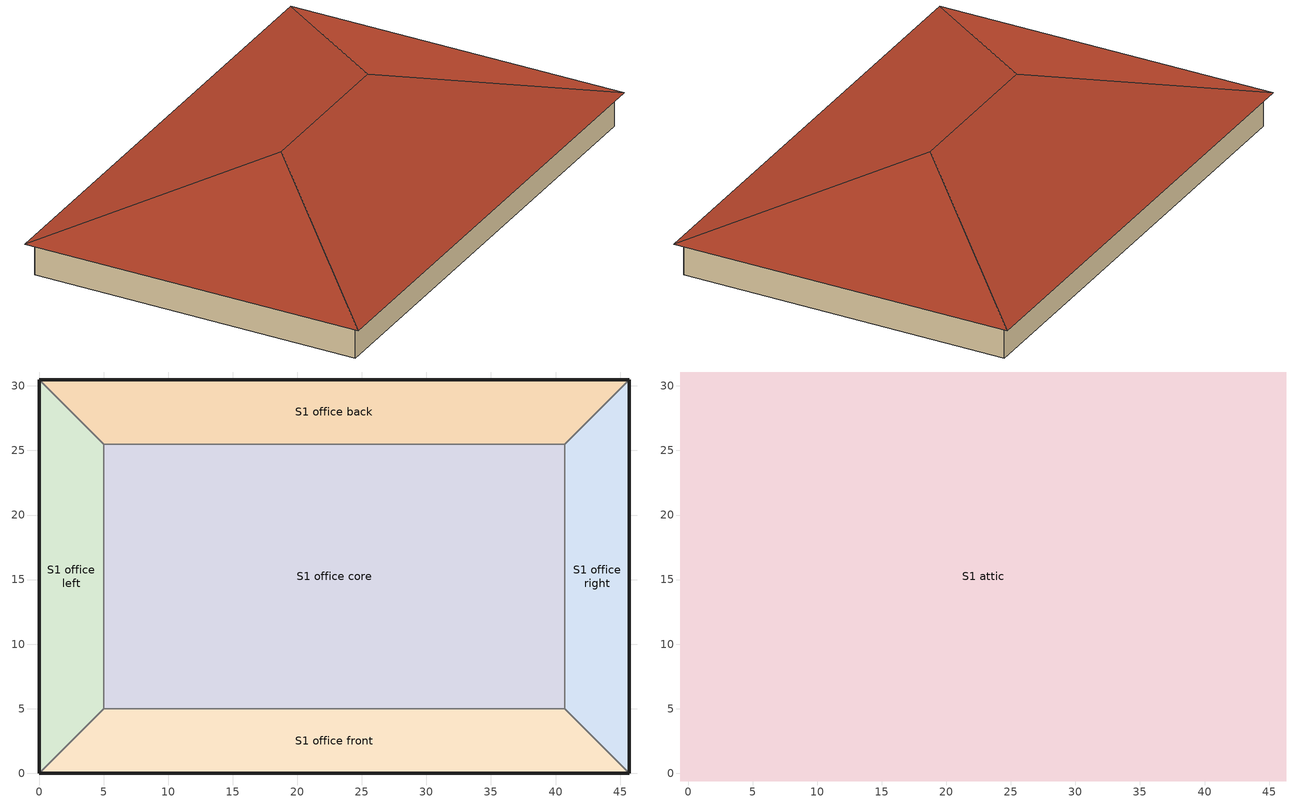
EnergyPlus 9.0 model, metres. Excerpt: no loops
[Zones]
S1 office back
 floor ground (office ext floor SO25A_ext-slab): 5,25.48 0,30.48 45.72,30.48 40.72,25.48 z0
 wall outside (office ext wall SO25A_Mass Non-res Ext Wall): 45.72,30.48 0,30.48 z0:3.05
 wall to S1 office core (office int wall SO25A_int-walls Reversed): 5,25.48 40.72,25.48 z0:3.05
 wall to S1 office left (office int wall SO25A_int-walls): 0,30.48 5,25.48 z0:3.05
 wall to S1 office right (office int wall SO25A_int-walls): 40.72,25.48 45.72,30.48 z0:3.05
S1 office core
 floor ground (office ext floor SO25A_ext-slab): 5,5 5,25.48 40.72,25.48 40.72,5 z0
 wall to S1 office front (office int wall SO25A_int-walls): 5,5 40.72,5 z0:3.05
 wall to S1 office left (office int wall SO25A_int-walls Reversed): 5,25.48 5,5 z0:3.05
 wall to S1 office right (office int wall SO25A_int-walls): 40.72,5 40.72,25.48 z0:3.05
S1 office front
 floor ground (office ext floor SO25A_ext-slab): 0,0 5,5 40.72,5 45.72,0 z0
 wall outside (office ext wall SO25A_Mass Non-res Ext Wall): 0,0 45.72,0 z0:3.05
 wall to S1 office left (office int wall SO25A_int-walls Reversed): 5,5 0,0 z0:3.05
 wall to S1 office right (office int wall SO25A_int-walls Reversed): 45.72,0 40.72,5 z0:3.05
S1 office left
 floor ground (office ext floor SO25A_ext-slab): 0,0 0,30.48 5,25.48 5,5 z0
 wall outside (office ext wall SO25A_Mass Non-res Ext Wall): 0,30.48 0,0 z0:3.05
S1 office right
 floor ground (office ext floor SO25A_ext-slab): 40.72,5 40.72,25.48 45.72,30.48 45.72,0 z0
 wall outside (office ext wall SO25A_Mass Non-res Ext Wall): 45.72,0 45.72,30.48 z0:3.05
S1 attic
 floor ground (office ext floor SO25A_ext-slab): -0.6,31.08 46.32,31.08 45.72,30.48 0,30.48 z3.05; 46.32,-0.6 -0.6,-0.6 0,0 45.72,0 z3.05; -0.6,-0.6 -0.6,31.08 0,30.48 0,0 z3.05; 46.32,31.08 46.32,-0.6 45.72,0 45.72,30.48 z3.05
 floor to S1 office back (office ceiling SO25A_DropCeiling): 0,30.48 45.72,30.48 40.72,25.48 5,25.48 z3.05
 floor to S1 office core (office ceiling SO25A_DropCeiling): 5,5 5,25.48 40.72,25.48 40.72,5 z3.05
 floor to S1 office front (office ceiling SO25A_DropCeiling): 45.72,0 0,0 5,5 40.72,5 z3.05
 floor to S1 office left (office ceiling SO25A_DropCeiling): 0,0 0,30.48 5,25.48 5,5 z3.05
 floor to S1 office right (office ceiling SO25A_DropCeiling): 45.72,30.48 45.72,0 40.72,5 40.72,25.48 z3.05
 roof outside (office roof SO25A_Attic Non-res Roof): -0.6,31.08,3.05 15.24,15.24,8.33 30.48,15.24,8.33 46.32,31.08,3.05; 46.32,-0.6,3.05 30.48,15.24,8.33 15.24,15.24,8.33 -0.6,-0.6,3.05; -0.6,-0.6,3.05 15.24,15.24,8.33 -0.6,31.08,3.05; 46.32,31.08,3.05 30.48,15.24,8.33 46.32,-0.6,3.05
[Building]
Building 1: North Axis=0; Terrain=city; Solar Distribution=FullInteriorAndExterior; Maximum Number of Warmup Days=50
[Site:Location]
Pittsburgh International Ap_PA_USA Design_Conditions: Latitude=40.5; Longitude=-80.23; Time Zone=-5; Elevation=350
[SizingPeriod:DesignDay] Month=7; Day of Month=21; Day Type=SummerDesignDay; Daily DryBulb Temperature Range=10.3; DryBulb Temperature Range Modifier Type=DefaultMultipliers; Barometric Pressure=97190; Wind Speed=4.5; Wind Direction=220; Rain Indicator=No; Snow Indicator=No; Daylight Saving Time Indicator=No; Solar Model Indicator=ASHRAETau; ASHRAE Clear Sky Optical Depth for Beam Irradiance taub=0.479; ASHRAE Clear Sky Optical Depth for Diffuse Irradiance taud=1.937
Name | Maximum DryBulb Temperature | Humidity Condition Type | Wetbulb or DewPoint at Maximum DryBulb | Enthalpy at Maximum DryBulb
Pittsburgh International Ap Ann Clg .4% Condns DB=>MWB | 31.9 | Wetbulb | 22.5
Pittsburgh International Ap Ann Clg .4% Condns DP=>MDB | 26.6 | Dewpoint | 22.3
Pittsburgh International Ap Ann Clg .4% Condns Enth=>MDB | 29.5 | Enthalpy |  | 73600
Pittsburgh International Ap Ann Clg .4% Condns WB=>MDB | 29.3 | Wetbulb | 24
[Site:GroundTemperature:BuildingSurface]
19.527, 19.502, 19.536, 19.598, 20.002, 21.64, 22.225, 22.375, 21.449, 20.121, 19.802, 19.633
[Site:WaterMainsTemperature]
Calculation Method=CORRELATION; Annual Average Outdoor Air Temperature=9.69; Maximum Difference In Monthly Average Outdoor Air Temperatures=28.1
[Material] Thermal Absorptance=0.9
Name | Roughness | Thickness | Conductivity | Density | Specific Heat | Solar Absorptance | Visible Absorptance
office ext floor 1 SO25A_HW CONCRETE | Rough | 0.283832 | 1.311 | 2240 | 836.8 | 0.7 | 0.7
SO25A_1/2IN Gypsum | Smooth | 0.01016 | 0.24 | 784.9 | 830 | 0.92 | 0.92
SO25A_1/2IN Gypsum 1; SO25A_1/2IN Gypsum 2 | Smooth | 0.0127 | 0.16 | 784.9 | 830 | 0.92 | 0.92
SO25A_1IN Stucco | Smooth | 0.02024 | 1.0377 | 1858 | 837 | 0.92 | 0.92
SO25A_8IN CONCRETE HW | Rough | 0.16256 | 1.9665 | 2240 | 836.8 | 0.7 | 0.7
SO25A_Mass NonRes Wall Insulation | MediumRough | 0.0525492 | 0.0735 | 265 | 836.8 | 0.7 | 0.7
SO25A_Metal Decking | MediumSmooth | 0.0015 | 45.006 | 7680 | 418.4 | 0.7 | 0.3
SO25A_Roof Membrane | VeryRough | 0.0095 | 0.16 | 1121.29 | 1460 | 0.7 | 0.7
SO25A_Std AC02 | MediumSmooth | 0.0127 | 0.057 | 288 | 1339 | 0.7 | 0.2
Std Wood 6inch Furnishings | MediumSmooth | 0.15 | 0.12 | 540 | 1210 | 0.7 | 0.7
[Material:NoMass]
SO25A_CP02 CARPET PAD: Roughness=VeryRough; Thermal Resistance=0.2165; Thermal Absorptance=0.9; Solar Absorptance=0.7; Visible Absorptance=0.8
[Construction]
int furnishing interior furnishing: Std Wood 6inch Furnishings
office ceiling SO25A_DropCeiling: SO25A_Std AC02
office ext floor SO25A_ext-slab: office ext floor 1 SO25A_HW CONCRETE, SO25A_CP02 CARPET PAD
office ext wall SO25A_Mass Non-res Ext Wall: SO25A_1IN Stucco, SO25A_8IN CONCRETE HW, SO25A_Mass NonRes Wall Insulation, SO25A_1/2IN Gypsum
office int wall SO25A_int-walls: SO25A_1/2IN Gypsum 1, SO25A_1/2IN Gypsum 2
office int wall SO25A_int-walls Reversed: SO25A_1/2IN Gypsum 2, SO25A_1/2IN Gypsum 1
office roof SO25A_Attic Non-res Roof: SO25A_Roof Membrane, SO25A_Metal Decking
[Zone]
Name | Part of Total Floor Area
S1 attic | No
S1 office back; S1 office core; S1 office front; S1 office left; S1 office right | Yes
[InternalMass] Construction=int furnishing interior furnishing
Name | Zone | Surface Area
S1 office right Internal Mass 1 | S1 office right | 254.8
S1 office front Internal Mass 1 | S1 office front | 407.2
S1 office left Internal Mass 1 | S1 office left | 254.8
S1 office core Internal Mass 1 | S1 office core | 1463.09
S1 office back Internal Mass 1 | S1 office back | 407.2
[ZoneInfiltration:DesignFlowRate] Design Flow Rate Calculation Method=AirChanges/Hour; Air Changes per Hour=1; Constant Term Coefficient=1; Temperature Term Coefficient=0; Velocity Term Coefficient=0; Velocity Squared Term Coefficient=0
Name | Zone or ZoneList | Schedule
S1 office back Infiltration | S1 office back | ZN 1_back_ACH
S1 office core Infiltration | S1 office core | ZN 2_core_ACH
S1 office front Infiltration | S1 office front | ZN 3_front_ACH
S1 office left Infiltration | S1 office left | ZN 4_left_ACH
S1 office right Infiltration | S1 office right | ZN 5_right_ACH
[Exterior:Lights]
exterior lights: Schedule=whole building ext_lighting year; Design Level=7693.13; Control Option=AstronomicalClock; EndUse Subcategory=exterior lights
[AvailabilityManager:Scheduled]
AvailabilityManager:Scheduled {6e03e4a9-0f33-4020-bec0-f3127c0d3f97}: Schedule=Always On Discrete
[AvailabilityManager:NightCycle]
office airloop NightCycle Manager: Applicability Schedule=Always On Discrete; Fan Schedule=Always On Discrete; Control Type=CycleOnAny; Thermostat Tolerance=1; Cycling Run Time Control Type=FixedRunTime; Cycling Run Time=3600
[UtilityCost:Tariff] Monthly Charge or Variable=30
Name | Output Meter | Conversion Factor Choice | Time of Use Period Schedule | Season Schedule
ExampleF | ElectricityPurchased:Facility | kWh | TimeOfDaySchedule-F | TwoSeasonSchedule-F
ExampleA-Gas | Gas:Facility | Therm
[UtilityCost:Charge:Simple]
Name | Utility Cost Charge Simple | Tariff | Source Variable | Season | Category Variable | Cost per Unit Value or Variable
 | SummerOnPeak | ExampleF | peakEnergy | summer | EnergyCharges | 0.075
 | SummerMidPeak | ExampleF | midPeakEnergy | summer | EnergyCharges | 0.075
 | SummerOffPeak | ExampleF | offPeakEnergy | summer | EnergyCharges | 0.075
 | WinterOnPeak | ExampleF | peakEnergy | winter | EnergyCharges | 0.075
 | WinterOffPeak | ExampleF | offPeakEnergy | winter | EnergyCharges | 0.075
 | DemandCharge | ExampleF | TotalDemand | Annual | DemandCharges | 0
 | FlatEnergyCharge-Gas | ExampleA-Gas | totalEnergy | Annual | EnergyCharges | 0.37
[Schedule:Day:Interval]
whole building ext_lighting week 0 Friday; whole building ext_lighting week 0 Holiday; whole building ext_lighting week 0 Saturday; whole building ext_lighting week 0 Summer design; whole building ext_lighting week 0 Sunday; whole building ext_lighting week 0 Thursday; whole building ext_lighting week 0 Wednesday; whole building ext_lighting week 0 Winter design: No, 01:00, 1, 02:00, 1, 03:00, 1, 04:00, 1, 05:00, 1, 06:00, 1, 07:00, 1, 08:00, 1, 09:00, 1, 10:00, 1, 11:00, 1, 12:00, 1, 13:00, 1, 14:00, 1, 15:00, 1, 16:00, 1, 17:00, 1, 18:00, 1, 19:00, 1, 20:00, 1, 21:00, 1, 22:00, 1, 23:00, 1, 24:00, 1
[Schedule:Week:Daily]
whole building ext_lighting week 0: whole building ext_lighting week 0 Sunday, whole building ext_lighting week 0 Wednesday, whole building ext_lighting week 0 Wednesday, whole building ext_lighting week 0 Wednesday, whole building ext_lighting week 0 Thursday, whole building ext_lighting week 0 Friday, whole building ext_lighting week 0 Saturday, whole building ext_lighting week 0 Holiday, whole building ext_lighting week 0 Summer design, whole building ext_lighting week 0 Winter design, whole building ext_lighting week 0 Holiday, whole building ext_lighting week 0 Holiday
[Schedule:Year]
whole building ext_lighting year: whole building ext_lighting week 0, 1, 1, 12, 31
[Schedule:Compact]
TwoSeasonSchedule-F: Through: 06/01, For: AllDays, Until: 24:00, 1, Through: 09/30, For: AllDays, Until: 24:00, 3, Through: 12/31, For: AllDays, Until: 24:00, 1
TimeOfDaySchedule-F: Through: 06/01, For: AllDays, Until: 8:30, 3, Until: 21:30, 1, Until: 24:00, 3, Through: 09/30, For: AllDays, Until: 8:30, 3, Until: 12:30, 4, Until: 18:00, 1, Until: 21:30, 4, Until: 24:00, 3, Through: 12/31, For: AllDays, Until: 8:30, 3, Until: 21:30, 1, Until: 24:00, 3
[Schedule:Constant]
Always On Discrete: Hourly Value=1
[Schedule:File]
ZN 1_back_ACH: Any Number, ACH_with_Humidity.csv, 2, 1, 8760, Comma, 60
ZN 2_core_ACH: Any Number, ACH_with_Humidity.csv, 3, 1, 8760, Comma, 60
ZN 3_front_ACH: Any Number, ACH_with_Humidity.csv, 4, 1, 8760, Comma, 60
ZN 4_left_ACH: Any Number, ACH_with_Humidity.csv, 5, 1, 8760, Comma, 60
ZN 5_right_ACH: Any Number, ACH_with_Humidity.csv, 6, 1, 8760, Comma, 60
